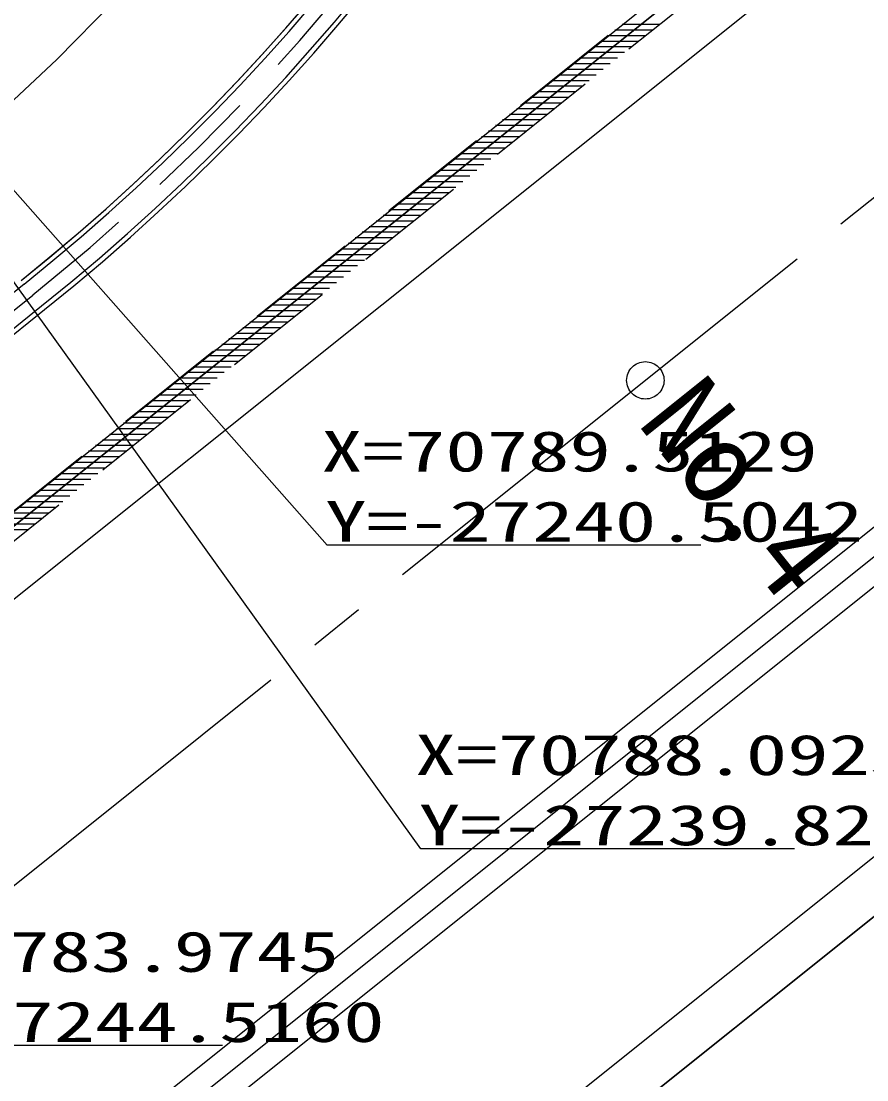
# Model space of a CAD drawing. Units: millimetres on the paper. Extents: x -210 to 190, y -138 to 150.
# Drawn here: x -37.62 to -22.56, y -82.3 to -63.45 of the extents above; entities that cross this region are included whole.
import ezdxf
from ezdxf.enums import TextEntityAlignment as Align

# ---------------------------------------------------------------- set-up
doc = ezdxf.new("R2010")
doc.units = ezdxf.units.MM
doc.linetypes.add('CHAIN2', pattern=[12, 9, -1, 1, -1])
doc.linetypes.add('DASHED2', pattern=[3, 2, -1])
for name, color, linetype in [('0-1_S-街区', 7, 'Continuous'), ('0-2_S-中心線', 7, 'CHAIN2'), ('0-4_S-道路計画', 7, 'Continuous'), ('0-7_D-STR-BMK-ROW', 7, 'DASHED2'), ('0-8_D-STR-1-計線1_計画', 7, 'Continuous'), ('0-C_D-STR-BMK-CLINE', 7, 'CHAIN2'), ('1-2_D-STR-2-計線2_補助', 7, 'Continuous'), ('1-3_D-STR-5-1排水', 7, 'Continuous'), ('1-9_D-STR-5-2排水-ＣＬ', 7, 'DASHED2'), ('1-B_D-STR-DIM-3座標', 7, 'Continuous')]:
    doc.layers.add(name, color=color, linetype=linetype)
doc.styles.add('ＭＳ ゴシック', font='')
doc.styles.get('ＭＳ ゴシック').set_extended_font_data('MS Gothic')

msp = doc.modelspace()

# ---------------------------------------------------------------- linework, layer by layer
at = {"layer": '0-1_S-街区'}
for points in [[(95.269, 33.944), (-43.322, -76.892), (-44.403, -77.757), (-46.476, -79.593), (-48.454, -81.531), (-50.332, -83.566), (-52.105, -85.693), (-53.768, -87.907), (-55.318, -90.201), (-56.751, -92.571), (-58.063, -95.009), (-59.251, -97.511), (-60.311, -100.069), (-61.241, -102.677), (-62.038, -105.329), (-62.701, -108.017), (-63.229, -110.736), (-63.394, -111.898), (-69.929, -117.069), (-132.817, -111.34), (-138.151, -104.938), (-128.982, -4.285)], [(39.945, -41.692), (36.09, -38.148), (29.427, -37.919), (-33.953, -88.607), (-34.732, -89.245), (-36.239, -90.58), (-37.677, -91.989), (-39.042, -93.469), (-40.331, -95.015), (-41.54, -96.625), (-42.667, -98.293), (-43.709, -100.016), (-44.663, -101.789), (-45.526, -103.607), (-46.297, -105.467), (-46.973, -107.364), (-47.553, -109.291), (-48.035, -111.246), (-48.418, -113.222), (-48.702, -115.216), (-48.806, -116.217), (-49.082, -119.255), (-44.815, -124.377)]]:
    msp.add_lwpolyline(points, dxfattribs=at)
at = {"layer": '0-2_S-中心線'}
msp.add_line((-40.198, -80.796), (113.136, 41.831), dxfattribs=at)
msp.add_circle((-26.5, -69.842), 0.333, dxfattribs=at)
at = {"layer": '0-4_S-道路計画'}
for p, q in [((95.269, 33.944), (-43.322, -76.892)), ((-42.687, -77.686), (13.204, -32.988)), ((-37.336, -84.376), (24.406, -34.998)), ((24.667, -35.324), (-37.075, -84.701)), ((24.927, -35.649), (-36.815, -85.027)), ((-33.953, -88.607), (26.824, -40.001)), ((-34.474, -87.956), (21.417, -43.258))]:
    msp.add_line(p, q, dxfattribs=at)
at = {"layer": '0-7_D-STR-BMK-ROW'}
for p, q in [((-26.249, -63.505), (-26.916, -63.505)), ((-26.499, -63.705), (-27.166, -63.705)), ((-26.374, -63.605), (-27.041, -63.605)), ((-26.749, -63.905), (-27.416, -63.905)), ((-26.624, -63.805), (-27.291, -63.805)), ((-26.874, -64.005), (-27.541, -64.005)), ((-27.124, -64.205), (-27.791, -64.205)), ((-26.999, -64.105), (-27.666, -64.105)), ((-27.374, -64.405), (-28.041, -64.405)), ((-27.249, -64.305), (-27.916, -64.305)), ((-27.624, -64.605), (-28.291, -64.605)), ((-27.499, -64.505), (-28.166, -64.505)), ((-27.874, -64.805), (-28.541, -64.805)), ((-27.749, -64.705), (-28.416, -64.705)), ((-28.124, -65.005), (-28.791, -65.005)), ((-27.999, -64.905), (-28.666, -64.905)), ((-28.374, -65.205), (-29.042, -65.205)), ((-28.249, -65.105), (-28.917, -65.105)), ((-28.625, -65.405), (-29.292, -65.405)), ((-28.499, -65.305), (-29.167, -65.305)), ((-28.875, -65.605), (-29.542, -65.605)), ((-28.75, -65.505), (-29.417, -65.505)), ((-29, -65.705), (-29.667, -65.705)), ((-29.25, -65.905), (-29.917, -65.905)), ((-29.125, -65.805), (-29.792, -65.805)), ((-29.5, -66.105), (-30.167, -66.105)), ((-29.375, -66.005), (-30.042, -66.005)), ((-29.75, -66.305), (-30.417, -66.305)), ((-29.625, -66.205), (-30.292, -66.205)), ((-30, -66.505), (-30.667, -66.505)), ((-29.875, -66.405), (-30.542, -66.405)), ((-30.25, -66.705), (-30.917, -66.705)), ((-30.125, -66.605), (-30.792, -66.605)), ((-30.5, -66.905), (-31.167, -66.905)), ((-30.375, -66.805), (-31.042, -66.805)), ((-30.75, -67.105), (-31.417, -67.105)), ((-30.625, -67.005), (-31.292, -67.005)), ((-31, -67.305), (-31.667, -67.305)), ((-30.875, -67.205), (-31.542, -67.205)), ((-31.125, -67.405), (-31.792, -67.405)), ((-31.375, -67.605), (-32.043, -67.605)), ((-31.25, -67.505), (-31.918, -67.505)), ((-31.625, -67.805), (-32.293, -67.805)), ((-31.5, -67.705), (-32.168, -67.705)), ((-31.876, -68.005), (-32.543, -68.005)), ((-31.751, -67.905), (-32.418, -67.905)), ((-32.126, -68.205), (-32.793, -68.205)), ((-32.001, -68.105), (-32.668, -68.105)), ((-32.376, -68.405), (-33.043, -68.405)), ((-32.251, -68.305), (-32.918, -68.305)), ((-32.626, -68.605), (-33.293, -68.605)), ((-32.501, -68.505), (-33.168, -68.505)), ((-32.876, -68.805), (-33.543, -68.805)), ((-32.751, -68.705), (-33.418, -68.705)), ((-33.001, -68.905), (-33.668, -68.905)), ((-33.251, -69.105), (-33.918, -69.105)), ((-33.126, -69.005), (-33.793, -69.005)), ((-33.501, -69.305), (-34.168, -69.305)), ((-33.376, -69.205), (-34.043, -69.205)), ((-33.751, -69.505), (-34.418, -69.505)), ((-33.626, -69.405), (-34.293, -69.405)), ((-34.001, -69.705), (-34.668, -69.705)), ((-33.876, -69.605), (-34.543, -69.605)), ((-34.251, -69.905), (-34.918, -69.905)), ((-34.126, -69.805), (-34.793, -69.805)), ((-34.501, -70.105), (-35.169, -70.105)), ((-34.376, -70.005), (-35.044, -70.005)), ((-34.752, -70.305), (-35.419, -70.305)), ((-34.626, -70.205), (-35.294, -70.205)), ((-35.002, -70.505), (-35.669, -70.505)), ((-34.877, -70.405), (-35.544, -70.405)), ((-35.127, -70.605), (-35.794, -70.605)), ((-35.377, -70.805), (-36.044, -70.805)), ((-35.252, -70.705), (-35.919, -70.705)), ((-35.627, -71.005), (-36.294, -71.005)), ((-35.502, -70.905), (-36.169, -70.905)), ((-35.877, -71.205), (-36.544, -71.205)), ((-35.752, -71.105), (-36.419, -71.105)), ((-36.127, -71.405), (-36.794, -71.405)), ((-36.002, -71.305), (-36.669, -71.305)), ((-36.377, -71.605), (-37.044, -71.605)), ((-36.252, -71.505), (-36.919, -71.505)), ((-36.627, -71.805), (-37.294, -71.805)), ((-36.502, -71.705), (-37.169, -71.705)), ((-36.877, -72.005), (-37.544, -72.005)), ((-36.752, -71.905), (-37.419, -71.905)), ((-37.127, -72.205), (-37.794, -72.205)), ((-37.002, -72.105), (-37.669, -72.105)), ((-37.252, -72.305), (-37.919, -72.305)), ((-37.502, -72.505), (-38.17, -72.505)), ((-37.377, -72.405), (-38.045, -72.405))]:
    msp.add_line(p, q, dxfattribs=at)
msp.add_lwpolyline([(-43.192, -77.055), (99.689, 37.212), (99.355, 37.478), (-43.452, -76.73)], close=True, dxfattribs=at)
at = {"layer": '0-8_D-STR-1-計線1_計画'}
msp.add_line((-43.322, -76.892), (-12.198, -52.001), dxfattribs=at)
for centre, radius, start, end in [((-61.038, -38.775), 37.5, 308.6506, 11.7707), ((-61.489, -39.116), 32.52, 309.647, 5.8205)]:
    msp.add_arc(centre, radius, start, end, dxfattribs=at)
at = {"layer": '0-C_D-STR-BMK-CLINE'}
msp.add_arc((-61.469, -39.119), 35, 309.5532, 24.8184, dxfattribs=at)
at = {"layer": '1-2_D-STR-2-計線2_補助'}
msp.add_lwpolyline([(-12.374, -51.886), (-43.447, -76.736), (-44.532, -77.604), (-46.612, -79.447), (-48.597, -81.392), (-50.482, -83.434), (-52.261, -85.569), (-53.931, -87.791), (-55.487, -90.093), (-56.925, -92.472), (-58.242, -94.919), (-59.433, -97.43), (-60.497, -99.997), (-61.431, -102.615), (-62.231, -105.276), (-62.897, -107.974), (-63.426, -110.703), (-63.58, -111.791), (-69.991, -116.863), (-104.418, -113.726), (-103.962, -108.714)], dxfattribs=at)
at = {"layer": '1-3_D-STR-5-1排水'}
for p, q in [((-45.685, -74.62), (-37.565, -68.126)), ((-45.372, -75.011), (-37.252, -68.517)), ((-45.32, -75.076), (-37.2, -68.582))]:
    msp.add_line(p, q, dxfattribs=at)
for radius, end in [(38.083, 11.4705), (38.167, 11.4713), (37.5, 11.4647), (37.583, 11.4655)]:
    msp.add_arc((-61.038, -38.775), radius, 308.6506, end, dxfattribs=at)
at = {"layer": '1-9_D-STR-5-2排水-ＣＬ'}
msp.add_line((-45.528, -74.815), (-37.408, -68.322), dxfattribs=at)
msp.add_arc((-61.038, -38.775), 37.833, 308.6506, 11.468, dxfattribs=at)
at = {"layer": '1-B_D-STR-DIM-3座標'}
for points in [[(-25.512, -72.779), (-32.167, -72.779), (-40.191, -63.693)], [(-23.844, -78.186), (-30.5, -78.186), (-39.18, -66.106)], [(-34.033, -81.69), (-40.688, -81.69), (-47.298, -72.603)]]:
    msp.add_lwpolyline(points, dxfattribs=at)

# ---------------------------------------------------------------- texts
at = {"layer": '0-2_S-中心線', "color": 4, "style": 'ＭＳ ゴシック'}
for s, p in [('No.4', (-27.017, -70.892)), ('EC.16', (-40.709, -81.854))]:
    msp.add_text(s, height=1.529, rotation=308.651, dxfattribs=at).set_placement(p, align=Align.BOTTOM_LEFT)
at = {"layer": '1-B_D-STR-DIM-3座標', "color": 4, "style": 'ＭＳ ゴシック', "width": 1.5}
for s, p in [('X=70789.5129', (-32.273, -71.682)), ('Y=-27240.5042', (-32.201, -72.932)), ('X=70788.0925', (-30.605, -77.089)), ('Y=-27239.8299', (-30.534, -78.339)), ('X=70783.9745', (-40.794, -80.593)), ('Y=-27244.5160', (-40.723, -81.843))]:
    msp.add_text(s, height=0.7221, dxfattribs=at).set_placement(p, align=Align.BOTTOM_LEFT)

doc.saveas('drawing.dxf')
